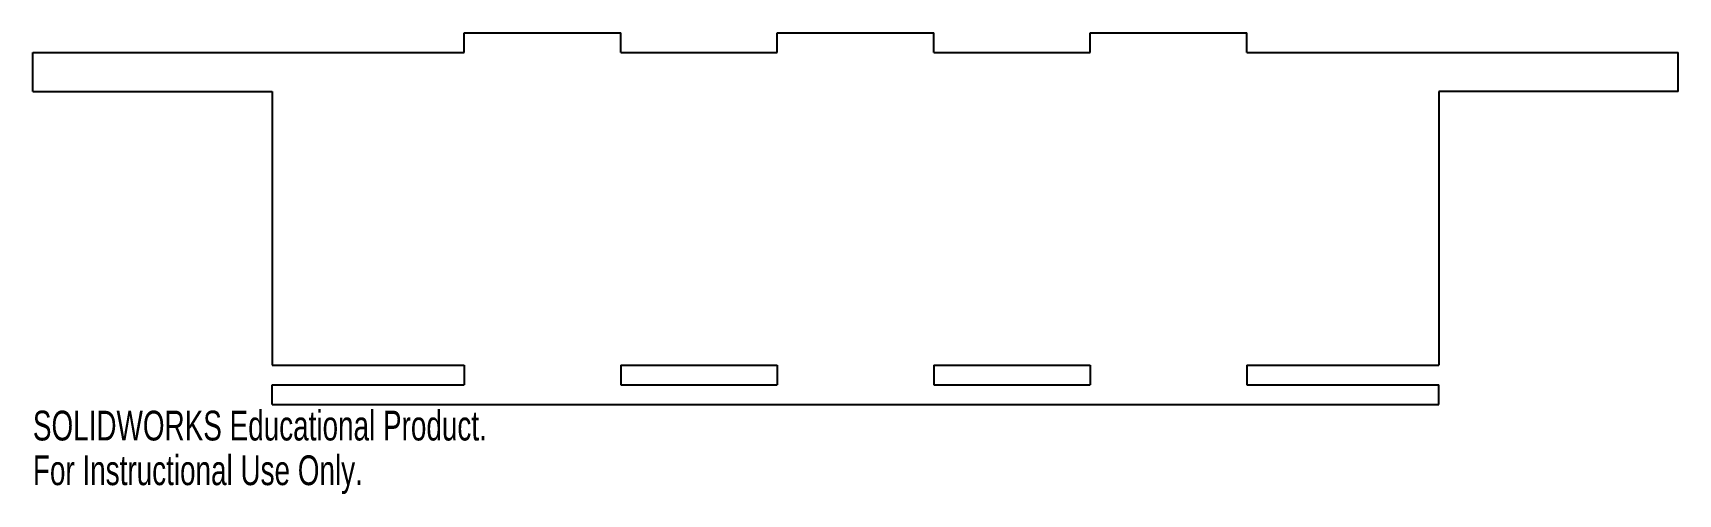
# Model space of a CAD drawing. Header units: millimetres. Extents: x -134 to 134, y -46 to 29.
import ezdxf

# ---------------------------------------------------------------- set-up
doc = ezdxf.new("R2010")
doc.units = ezdxf.units.MM
doc.styles.add('SLDTEXTSTYLE0', font='TXT', dxfattribs={"width": 0.7})

msp = doc.modelspace()

# ---------------------------------------------------------------- linework, layer by layer
at = {"color": 7, "linetype": 'Continuous', "lineweight": 25}
for p, q in [((-63.5, 28.575), (-38.1, 28.575)), ((-63.5, 25.4), (-63.5, 28.575)), ((-38.1, 25.4), (-38.1, 28.575)), ((-12.7, 28.575), (12.7, 28.575)), ((-12.7, 25.4), (-12.7, 28.575)), ((12.7, 25.4), (12.7, 28.575)), ((38.1, 28.575), (63.5, 28.575)), ((38.1, 25.4), (38.1, 28.575)), ((63.5, 25.4), (63.5, 28.575)), ((-133.525, 25.4), (-63.5, 25.4)), ((-133.525, 19.05), (-133.525, 25.4)), ((-38.1, 25.4), (-12.7, 25.4)), ((12.7, 25.4), (38.1, 25.4)), ((63.5, 25.4), (133.525, 25.4)), ((133.525, 19.05), (133.525, 25.4)), ((-133.525, 19.05), (-94.7, 19.05)), ((-94.7, 19.05), (-94.7, -25.4)), ((94.7, 19.05), (94.7, -25.4)), ((133.525, 19.05), (94.7, 19.05)), ((-94.7, -25.4), (-63.5, -25.4)), ((-63.5, -25.4), (-63.5, -28.575)), ((-38.1, -25.4), (-38.1, -28.575)), ((-38.1, -25.4), (-12.7, -25.4)), ((-12.7, -25.4), (-12.7, -28.575)), ((12.7, -25.4), (12.7, -28.575)), ((12.7, -25.4), (38.1, -25.4)), ((38.1, -25.4), (38.1, -28.575)), ((63.5, -25.4), (63.5, -28.575)), ((63.5, -25.4), (94.7, -25.4)), ((-94.7, -28.575), (-63.5, -28.575)), ((-94.7, -31.75), (-94.7, -28.575)), ((-38.1, -28.575), (-12.7, -28.575)), ((12.7, -28.575), (38.1, -28.575)), ((63.5, -28.575), (94.7, -28.575)), ((94.7, -31.75), (94.7, -28.575)), ((-94.7, -31.75), (94.7, -31.75))]:
    msp.add_line(p, q, dxfattribs=at)

# ---------------------------------------------------------------- texts
at = {"color": 7, "linetype": 'Continuous', "char_height": 4.83362, "attachment_point": 1, "style": 'SLDTEXTSTYLE0'}
for s, insert in [('SOLIDWORKS Educational Product.', (-133.525, -32.77)), ('For Instructional Use Only.', (-133.525, -40.02))]:
    msp.add_mtext(s, dxfattribs=dict(at, insert=insert))

doc.saveas('drawing.dxf')
